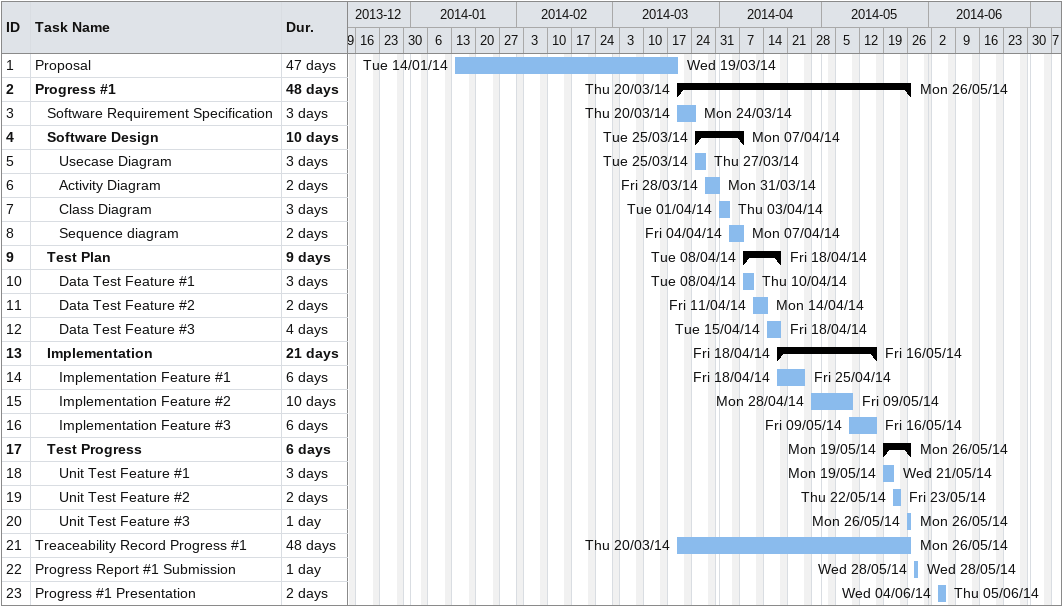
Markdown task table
| ID | Level | Task | Duration | Start | Finish |
|---|---|---|---|---|---|
| 1 | 1 | Proposal | 47d | 2014-01-14 | 2014-03-19 |
| 2 | 1 | **Progress #1** | 48d | 2014-03-20 | 2014-05-26 |
| 3 | 2 | Software Requirement Specification | 3d | 2014-03-20 | 2014-03-24 |
| 4 | 2 | **Software Design** | 10d | 2014-03-25 | 2014-04-07 |
| 5 | 3 | Usecase Diagram | 3d | 2014-03-25 | 2014-03-27 |
| 6 | 3 | Activity Diagram | 2d | 2014-03-28 | 2014-03-31 |
| 7 | 3 | Class Diagram | 3d | 2014-04-01 | 2014-04-03 |
| 8 | 3 | Sequence diagram | 2d | 2014-04-04 | 2014-04-07 |
| 9 | 2 | **Test Plan** | 9d | 2014-04-08 | 2014-04-18 |
| 10 | 3 | Data Test Feature #1 | 3d | 2014-04-08 | 2014-04-10 |
| 11 | 3 | Data Test Feature #2 | 2d | 2014-04-11 | 2014-04-14 |
| 12 | 3 | Data Test Feature #3 | 4d | 2014-04-15 | 2014-04-18 |
| 13 | 2 | **Implementation** | 21d | 2014-04-18 | 2014-05-16 |
| 14 | 3 | Implementation Feature #1 | 6d | 2014-04-18 | 2014-04-25 |
| 15 | 3 | Implementation Feature #2 | 10d | 2014-04-28 | 2014-05-09 |
| 16 | 3 | Implementation Feature #3 | 6d | 2014-05-09 | 2014-05-16 |
| 17 | 2 | **Test Progress** | 6d | 2014-05-19 | 2014-05-26 |
| 18 | 3 | Unit Test Feature #1 | 3d | 2014-05-19 | 2014-05-21 |
| 19 | 3 | Unit Test Feature #2 | 2d | 2014-05-22 | 2014-05-23 |
| 20 | 3 | Unit Test Feature #3 | 1d | 2014-05-26 | 2014-05-26 |
| 21 | 1 | Treaceability Record Progress #1 | 48d | 2014-03-20 | 2014-05-26 |
| 22 | 1 | Progress Report #1 Submission | 1d | 2014-05-28 | 2014-05-28 |
| 23 | 1 | Progress #1 Presentation | 2d | 2014-06-04 | 2014-06-05 |
